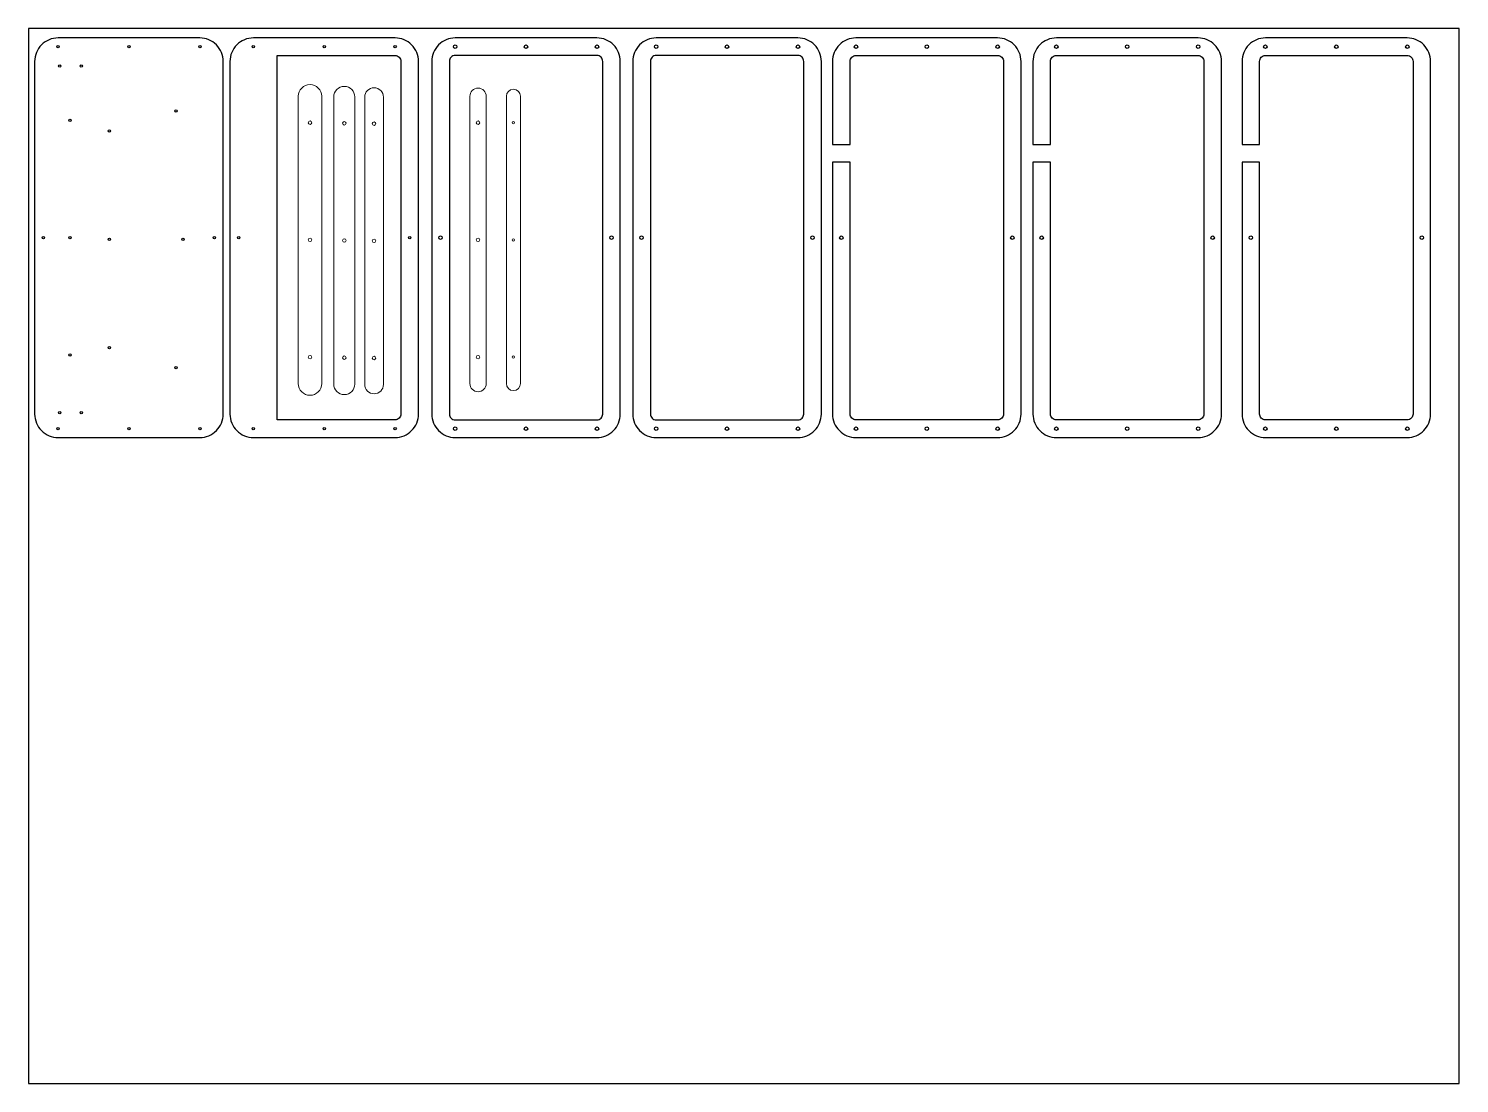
# Model space of a CAD drawing. Header units: inches. Extents: x 1 to 123, y 0 to 90.
import ezdxf

# ---------------------------------------------------------------- set-up
doc = ezdxf.new("R2010")
doc.units = ezdxf.units.IN
doc.header["$MEASUREMENT"] = 0
doc.layers.add('Layer 1 v2_Sketch1', color=7, linetype='Continuous')
doc.layers.add('Solid v7_Sketch11', color=7, linetype='Continuous')

msp = doc.modelspace()

# ---------------------------------------------------------------- linework, layer by layer
msp.add_lwpolyline([(0.68, 0.04), (122.68, 0.04), (122.68, 90.04), (0.68, 90.04)], close=True)
at = {"color": 0, "linetype": 'Continuous', "lineweight": 0}
for points in [[(23.68, 84.26), (23.68, 59.75, 1), (25.68, 59.75), (25.68, 84.26, 1)], [(28.5, 59.71), (28.5, 84.21, 1), (26.7, 84.21), (26.7, 59.71, 1)], [(29.34, 84.19), (29.34, 59.68, 1), (30.94, 59.68), (30.94, 84.19, 1)], [(39.71, 59.76), (39.71, 84.26, 1), (38.31, 84.26), (38.31, 59.76, 1)], [(42.62, 59.75), (42.62, 84.26, 1), (41.42, 84.26), (41.42, 59.75, 1)]]:
    msp.add_lwpolyline(points, format="xyb", close=True, dxfattribs=at)
for centre, radius in [((3.2, 88.49), 0.1), ((9.24, 88.49), 0.1), ((15.29, 88.49), 0.1), ((37.06, 88.49), 0.15), ((43.1, 88.49), 0.15), ((49.15, 88.49), 0.15), ((54.2, 88.49), 0.15), ((60.24, 88.49), 0.15), ((66.29, 88.49), 0.15), ((71.23, 88.49), 0.15), ((77.27, 88.49), 0.15), ((83.32, 88.49), 0.15), ((88.32, 88.49), 0.15), ((94.36, 88.49), 0.15), ((100.41, 88.49), 0.15), ((106.14, 88.49), 0.15), ((112.19, 88.49), 0.15), ((118.24, 88.49), 0.15), ((4.21, 82.2), 0.1), ((1.95, 72.2), 0.1), ((4.21, 72.2), 0.1), ((16.53, 72.2), 0.1), ((35.81, 72.2), 0.15), ((50.39, 72.2), 0.15), ((52.95, 72.2), 0.15), ((67.53, 72.2), 0.15), ((69.98, 72.2), 0.15), ((84.56, 72.2), 0.15), ((87.07, 72.2), 0.15), ((101.65, 72.2), 0.15), ((104.9, 72.2), 0.15), ((119.48, 72.2), 0.15), ((4.21, 62.2), 0.1), ((3.2, 55.9), 0.1), ((9.24, 55.9), 0.1), ((15.29, 55.9), 0.1), ((37.06, 55.9), 0.15), ((43.1, 55.9), 0.15), ((49.15, 55.9), 0.15), ((54.2, 55.9), 0.15), ((60.24, 55.9), 0.15), ((66.29, 55.9), 0.15), ((71.23, 55.9), 0.15), ((77.27, 55.9), 0.15), ((83.32, 55.9), 0.15), ((88.32, 55.9), 0.15), ((94.36, 55.9), 0.15), ((100.41, 55.9), 0.15), ((106.14, 55.9), 0.15), ((112.19, 55.9), 0.15), ((118.24, 55.9), 0.15)]:
    msp.add_circle(centre, radius)
for centre, radius in [((24.68, 82.01), 0.15), ((24.68, 82.01), 0.15), ((27.6, 81.96), 0.15), ((30.14, 81.93), 0.15), ((39.01, 82.01), 0.15), ((42.02, 82.01), 0.1), ((42.02, 82.01), 0.1), ((24.68, 72.01), 0.15), ((24.68, 72.01), 0.15), ((27.6, 71.96), 0.15), ((30.14, 71.93), 0.15), ((39.01, 72.01), 0.15), ((42.02, 72.01), 0.1), ((42.02, 72.01), 0.1), ((24.68, 62.01), 0.15), ((24.68, 62.01), 0.15), ((27.6, 61.96), 0.15), ((30.14, 61.93), 0.15), ((39.01, 62.01), 0.15), ((42.02, 62.01), 0.1), ((42.02, 62.01), 0.1)]:
    msp.add_circle(centre, radius, dxfattribs=at)
at = {"layer": 'Layer 1 v2_Sketch1'}
msp.add_lwpolyline([(15.28, 89.24), (3.2, 89.24, 0.414214), (1.2, 87.24), (1.2, 57.15, 0.414214), (3.2, 55.15), (15.28, 55.15, 0.414214), (17.28, 57.15), (17.28, 87.24, 0.414214)], format="xyb", close=True, dxfattribs=at)
for centre in [(3.34, 86.84), (5.17, 86.84), (13.26, 83.02), (7.58, 81.31), (7.58, 72.06), (13.84, 72.06), (7.58, 62.81), (13.26, 61.1), (3.34, 57.28), (5.17, 57.28)]:
    msp.add_circle(centre, 0.1, dxfattribs=at)
at = {"layer": 'Solid v7_Sketch11'}
for points in [[(31.93, 89.24), (19.85, 89.24, 0.414214), (17.85, 87.24), (17.85, 57.15, 0.414214), (19.85, 55.15), (31.93, 55.15, 0.414214), (33.93, 57.15), (33.93, 87.24, 0.414214)], [(49.14, 89.24), (37.06, 89.24, 0.414214), (35.06, 87.24), (35.06, 57.15, 0.414214), (37.06, 55.15), (49.14, 55.15, 0.414214), (51.14, 57.15), (51.14, 87.24, 0.414214)], [(68.28, 87.24, 0.414214), (66.28, 89.24), (54.2, 89.24, 0.414214), (52.2, 87.24), (52.2, 57.15, 0.414214), (54.2, 55.15), (66.28, 55.15, 0.414214), (68.28, 57.15)], [(83.31, 56.65), (71.23, 56.65, -0.414214), (70.73, 57.15), (70.73, 78.64), (69.23, 78.64), (69.23, 57.15, 0.414214), (71.23, 55.15), (83.31, 55.15, 0.414214), (85.31, 57.15), (85.31, 87.24, 0.414214), (83.31, 89.24), (71.23, 89.24, 0.414214), (69.23, 87.24), (69.23, 80.14), (70.73, 80.14), (70.73, 87.24, -0.414214), (71.23, 87.74), (83.31, 87.74, -0.414214), (83.81, 87.24), (83.81, 57.15, -0.414214)], [(88.32, 56.65, -0.414214), (87.82, 57.15), (87.82, 78.64), (86.32, 78.64), (86.32, 57.15, 0.414214), (88.32, 55.15), (100.4, 55.15, 0.414214), (102.4, 57.15), (102.4, 87.24, 0.414214), (100.4, 89.24), (88.32, 89.24, 0.414214), (86.32, 87.24), (86.32, 80.14), (87.82, 80.14), (87.82, 87.24, -0.414214), (88.32, 87.74), (100.4, 87.74, -0.414214), (100.9, 87.24), (100.9, 57.15, -0.414214), (100.4, 56.65)], [(106.15, 56.65, -0.414214), (105.65, 57.15), (105.65, 78.64), (104.15, 78.64), (104.15, 57.15, 0.414214), (106.15, 55.15), (118.23, 55.15, 0.414214), (120.23, 57.15), (120.23, 87.24, 0.414214), (118.23, 89.24), (106.15, 89.24, 0.414214), (104.15, 87.24), (104.15, 80.14), (105.65, 80.14), (105.65, 87.24, -0.414214), (106.15, 87.74), (118.23, 87.74, -0.414214), (118.73, 87.24), (118.73, 57.15, -0.414214), (118.23, 56.65)], [(21.88, 87.74), (31.93, 87.74, -0.414214), (32.43, 87.24), (32.43, 57.15, -0.414214), (31.93, 56.65), (21.88, 56.65)], [(49.14, 87.74), (37.06, 87.74, 0.414214), (36.56, 87.24), (36.56, 57.15, 0.414214), (37.06, 56.65), (49.14, 56.65, 0.414214), (49.64, 57.15), (49.64, 87.24, 0.414214)], [(54.2, 56.65), (66.28, 56.65, 0.414214), (66.78, 57.15), (66.78, 87.24, 0.414214), (66.28, 87.74), (54.2, 87.74, 0.414214), (53.7, 87.24), (53.7, 57.15, 0.414214)]]:
    msp.add_lwpolyline(points, format="xyb", close=True, dxfattribs=at)
for centre in [(19.84, 88.49), (25.89, 88.49), (31.94, 88.49), (18.6, 72.2), (33.18, 72.2), (19.84, 55.9), (25.89, 55.9), (31.94, 55.9)]:
    msp.add_circle(centre, 0.1, dxfattribs=at)

doc.saveas('drawing.dxf')
